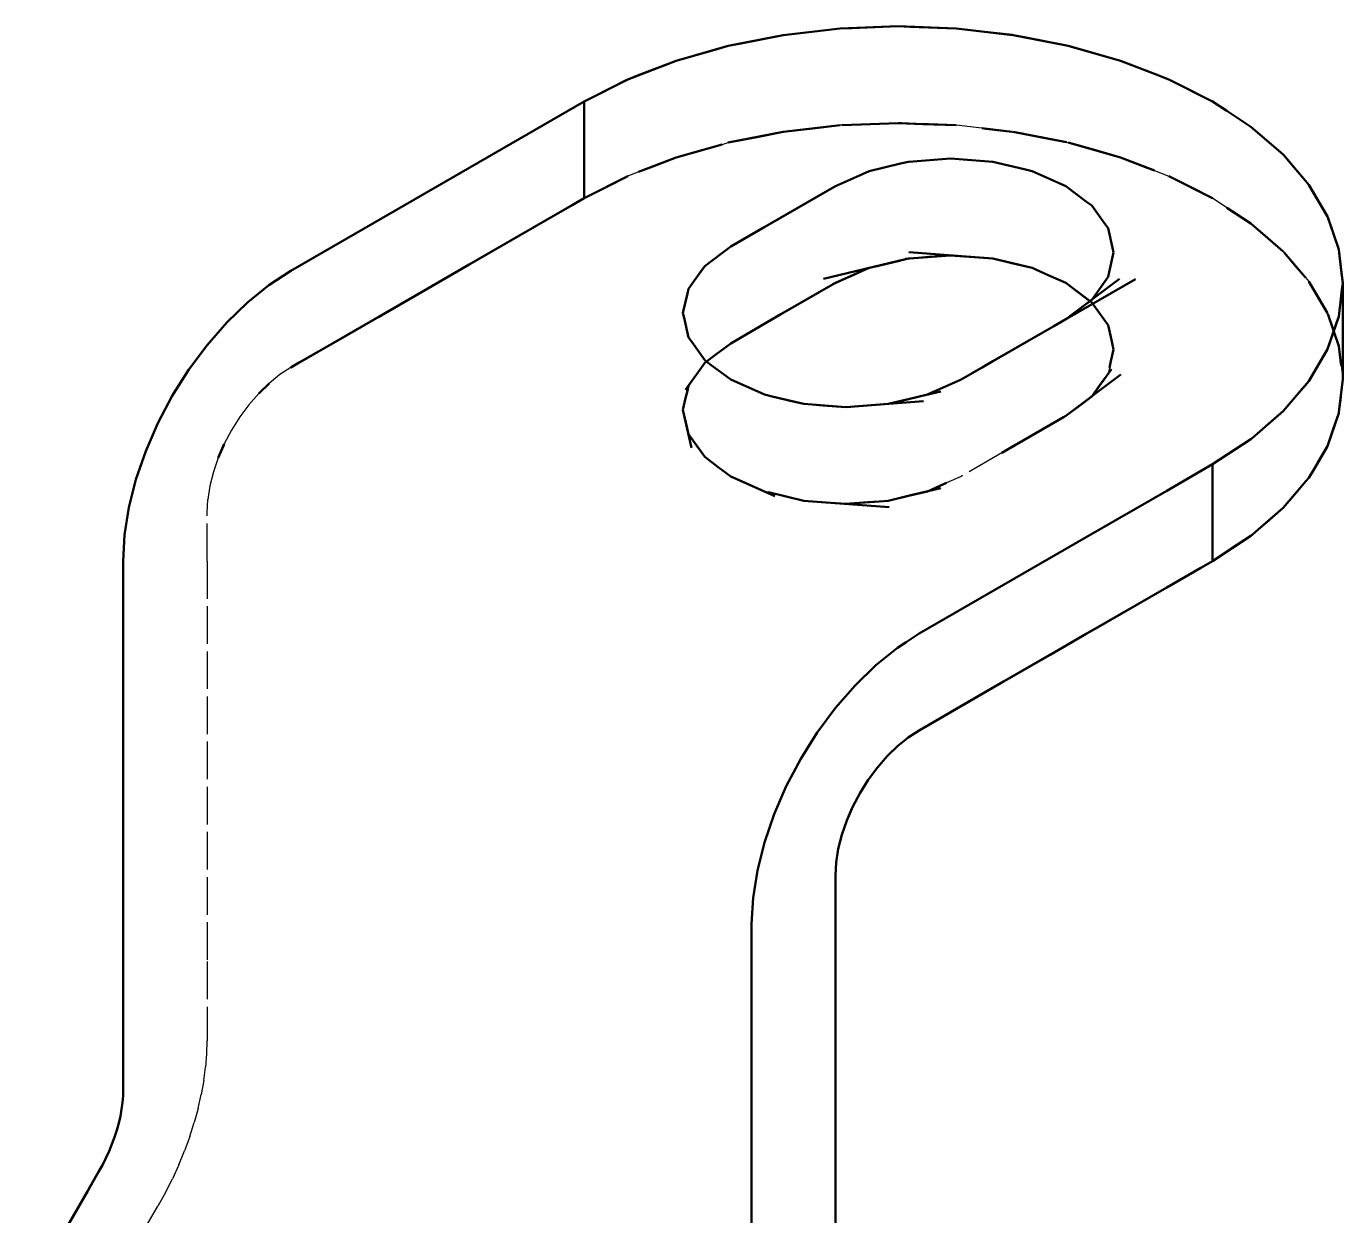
# Model space of a CAD drawing. Header units: millimetres. Extents: x 0 to 420, y 0 to 297.
# Drawn here: x 323.51 to 367.94, y 201.85 to 242 of the extents above; entities that cross this region are included whole.
import ezdxf

# ---------------------------------------------------------------- set-up
doc = ezdxf.new("R2010")
doc.units = ezdxf.units.MM
doc.linetypes.add('DASHED', pattern=[1.524, 1.27, -0.254])
doc.layers.add('OCULTA', color=8, linetype='DASHED', lineweight=25)
doc.layers.add('VISIBLE', color=7, linetype='CONTINUOUS', lineweight=50)

msp = doc.modelspace()

# ---------------------------------------------------------------- linework, layer by layer
at = {"layer": 'OCULTA'}
for p, q in [((351.045, 238.661), (350.983, 238.659)), ((355.756, 238.561), (354.899, 238.659)), ((356.786, 238.442), (356.823, 238.438)), ((346.996, 238.016), (347.201, 238.074)), ((358.614, 238.087), (358.681, 238.074)), ((344.174, 237.085), (343.81, 236.944)), ((361.586, 237.132), (362.073, 236.944)), ((364.036, 235.876), (363.548, 236.197)), ((365.953, 234.379), (365.931, 234.403)), ((366.687, 233.519), (366.799, 233.387)), ((367.437, 232.293), (367.43, 232.314)), ((332.066, 230.241), (331.703, 229.948)), ((332.435, 230.481), (332.066, 230.241)), ((360.066, 230.47), (360.021, 230.272)), ((367.887, 230.554), (367.942, 230.073)), ((331.352, 229.608), (331.021, 229.227)), ((331.021, 229.227), (330.713, 228.812)), ((330.713, 228.812), (330.435, 228.37)), ((330.435, 228.37), (330.191, 227.908)), ((356.432, 227.598), (355.062, 226.807)), ((329.986, 227.434), (329.822, 226.957)), ((329.822, 226.957), (329.703, 226.483)), ((355.062, 226.807), (354.569, 226.588)), ((329.703, 226.483), (329.631, 226.023)), ((348.564, 226.269), (348.423, 226.302)), ((329.607, 225.582), (329.631, 226.023)), ((329.607, 223.949), (329.607, 225.582)), ((329.607, 223.949), (329.607, 210.429)), ((329.607, 210.429), (329.607, 207.748)), ((329.595, 207.314), (329.607, 207.748)), ((329.594, 207.31), (329.559, 206.868)), ((329.594, 207.31), (329.595, 207.314)), ((329.498, 206.41), (329.559, 206.868)), ((329.498, 206.41), (329.414, 205.945)), ((329.306, 205.474), (329.414, 205.945)), ((329.306, 205.474), (329.176, 204.999)), ((329.023, 204.522), (329.176, 204.999)), ((329.023, 204.522), (328.849, 204.044)), ((328.653, 203.568), (328.849, 204.044)), ((328.653, 203.568), (328.438, 203.097)), ((328.203, 202.63), (328.438, 203.097)), ((328.203, 202.63), (327.95, 202.172)), ((327.579, 201.53), (327.95, 202.172))]:
    msp.add_line(p, q, dxfattribs=at)
at = {"layer": 'VISIBLE'}
for p, q in [((350.983, 241.925), (349.059, 241.704)), ((349.059, 241.704), (350.983, 241.925)), ((349.059, 241.704), (349.444, 241.748)), ((350.596, 241.881), (349.444, 241.748)), ((350.983, 241.925), (350.596, 241.881)), ((352.941, 242), (350.983, 241.925)), ((350.983, 241.925), (351.375, 241.94)), ((350.983, 241.925), (351.375, 241.94)), ((350.983, 241.925), (350.983, 241.925)), ((352.941, 242), (351.375, 241.94)), ((351.375, 241.94), (352.941, 242)), ((354.899, 241.925), (352.941, 242)), ((352.941, 242), (353.333, 241.985)), ((352.941, 242), (352.941, 242)), ((352.941, 242), (353.333, 241.985)), ((354.899, 241.925), (353.333, 241.985)), ((353.333, 241.985), (354.899, 241.925)), ((355.756, 241.827), (354.899, 241.925)), ((354.899, 241.925), (355.284, 241.881)), ((354.899, 241.925), (354.899, 241.925)), ((354.899, 241.925), (355.756, 241.827)), ((355.756, 241.827), (355.284, 241.881)), ((356.786, 241.708), (355.756, 241.827)), ((355.756, 241.827), (356.711, 241.717)), ((355.756, 241.827), (356.711, 241.717)), ((347.201, 241.34), (345.441, 240.839)), ((347.201, 241.34), (346.745, 241.21)), ((346.745, 241.21), (347.201, 241.34)), ((349.059, 241.704), (347.201, 241.34)), ((347.201, 241.34), (347.572, 241.413)), ((347.201, 241.34), (347.572, 241.413)), ((347.201, 241.34), (347.201, 241.34)), ((349.059, 241.704), (347.572, 241.413)), ((347.572, 241.413), (349.059, 241.704)), ((349.059, 241.704), (349.059, 241.704)), ((356.786, 241.708), (356.711, 241.717)), ((356.711, 241.717), (356.786, 241.708)), ((356.786, 241.708), (356.823, 241.704)), ((356.786, 241.708), (356.823, 241.704)), ((358.614, 241.353), (356.823, 241.704)), ((356.823, 241.704), (357.195, 241.631)), ((356.823, 241.704), (356.823, 241.704)), ((356.823, 241.704), (358.614, 241.353)), ((358.614, 241.353), (357.195, 241.631)), ((358.681, 241.34), (358.614, 241.353)), ((358.614, 241.353), (358.681, 241.34)), ((360.441, 240.839), (358.681, 241.34)), ((358.681, 241.34), (359.033, 241.24)), ((358.681, 241.34), (358.681, 241.34)), ((358.681, 241.34), (360.441, 240.839)), ((345.441, 240.839), (343.81, 240.21)), ((343.81, 240.21), (345.441, 240.839)), ((345.441, 240.839), (344.136, 240.336)), ((345.441, 240.839), (345.793, 240.939)), ((345.441, 240.839), (345.793, 240.939)), ((345.441, 240.839), (345.441, 240.839)), ((346.745, 241.21), (345.793, 240.939)), ((345.793, 240.939), (346.745, 241.21)), ((360.441, 240.839), (359.033, 241.24)), ((361.586, 240.398), (360.441, 240.839)), ((360.441, 240.839), (360.768, 240.713)), ((360.441, 240.839), (360.441, 240.839)), ((360.441, 240.839), (361.586, 240.398)), ((361.586, 240.398), (360.768, 240.713)), ((362.073, 240.21), (361.586, 240.398)), ((361.586, 240.398), (362.073, 240.21)), ((342.335, 239.463), (343.81, 240.21)), ((343.78, 240.195), (342.63, 239.612)), ((342.63, 239.612), (343.78, 240.195)), ((343.81, 240.21), (343.78, 240.195)), ((343.78, 240.195), (343.81, 240.21)), ((343.81, 240.21), (344.136, 240.336)), ((343.81, 240.21), (343.81, 240.21)), ((363.548, 239.463), (362.073, 240.21)), ((362.073, 240.21), (362.368, 240.061)), ((362.073, 240.21), (362.073, 240.21)), ((362.073, 240.21), (362.368, 240.061)), ((363.548, 239.463), (362.368, 240.061)), ((362.368, 240.061), (363.548, 239.463)), ((342.335, 239.463), (342.63, 239.612)), ((342.335, 239.463), (342.63, 239.612)), ((332.435, 233.747), (342.335, 239.463)), ((332.435, 233.747), (342.335, 239.463)), ((342.335, 239.435), (342.335, 239.463)), ((342.335, 239.463), (342.335, 236.938)), ((342.335, 239.463), (342.335, 239.463)), ((342.335, 239.435), (342.335, 239.23)), ((342.335, 237.789), (342.335, 239.23)), ((364.036, 239.142), (363.548, 239.463)), ((363.548, 239.463), (363.807, 239.293)), ((363.548, 239.463), (363.548, 239.463)), ((363.548, 239.463), (364.036, 239.142)), ((364.036, 239.142), (363.807, 239.293)), ((364.842, 238.611), (364.036, 239.142)), ((364.036, 239.142), (364.842, 238.611)), ((349.059, 238.438), (350.983, 238.659)), ((350.983, 238.659), (350.06, 238.553)), ((351.045, 238.661), (352.941, 238.734)), ((351.045, 238.661), (352.001, 238.698)), ((352.941, 238.734), (352.001, 238.698)), ((353.774, 238.702), (352.941, 238.734)), ((352.941, 238.734), (353.047, 238.73)), ((353.774, 238.702), (353.047, 238.73)), ((354.899, 238.659), (353.774, 238.702)), ((353.774, 238.702), (353.959, 238.695)), ((354.899, 238.659), (353.959, 238.695)), ((347.201, 238.074), (349.059, 238.438)), ((347.201, 238.074), (348.167, 238.263)), ((349.059, 238.438), (348.167, 238.263)), ((349.059, 238.438), (350.06, 238.553)), ((355.756, 238.561), (356.786, 238.442)), ((355.756, 238.561), (355.9, 238.544)), ((356.786, 238.442), (355.9, 238.544)), ((358.614, 238.087), (356.823, 238.438)), ((356.823, 238.438), (357.789, 238.249)), ((358.614, 238.087), (357.789, 238.249)), ((365.931, 237.669), (364.842, 238.611)), ((364.842, 238.611), (365.06, 238.423)), ((364.842, 238.611), (364.842, 238.611)), ((364.842, 238.611), (365.06, 238.423)), ((365.931, 237.669), (365.06, 238.423)), ((365.06, 238.423), (365.931, 237.669)), ((342.335, 237.774), (342.335, 237.789)), ((342.335, 237.774), (342.335, 236.197)), ((346.996, 238.016), (345.441, 237.573)), ((345.441, 237.573), (346.356, 237.834)), ((346.996, 238.016), (346.356, 237.834)), ((358.681, 238.074), (360.441, 237.573)), ((358.681, 238.074), (359.597, 237.814)), ((360.441, 237.573), (359.597, 237.814)), ((344.174, 237.085), (345.441, 237.573)), ((345.441, 237.573), (344.658, 237.271)), ((351.959, 237.11), (353.02, 237.364)), ((353.285, 237.427), (353.02, 237.364)), ((353.285, 237.427), (353.296, 237.428)), ((354.424, 237.514), (353.296, 237.428)), ((354.709, 237.535), (354.424, 237.514)), ((354.709, 237.535), (355.848, 237.449)), ((356.132, 237.427), (355.848, 237.449)), ((356.132, 237.427), (357.194, 237.174)), ((361.586, 237.132), (360.441, 237.573)), ((360.441, 237.573), (361.29, 237.246)), ((365.953, 237.645), (365.931, 237.669)), ((365.931, 237.669), (365.931, 237.669)), ((365.931, 237.669), (365.931, 237.669)), ((365.931, 237.669), (365.953, 237.645)), ((366.687, 236.785), (365.953, 237.645)), ((365.953, 237.645), (366.105, 237.466)), ((365.953, 237.645), (366.105, 237.466)), ((366.687, 236.785), (366.105, 237.466)), ((366.105, 237.466), (366.687, 236.785)), ((342.335, 236.197), (343.81, 236.944)), ((342.335, 236.197), (342.335, 236.938)), ((343.81, 236.944), (343.102, 236.585)), ((344.174, 237.085), (344.658, 237.271)), ((350.82, 236.605), (351.731, 237.009)), ((351.959, 237.11), (351.731, 237.009)), ((357.459, 237.11), (357.194, 237.174)), ((357.459, 237.11), (358.37, 236.706)), ((361.586, 237.132), (361.29, 237.246)), ((362.073, 236.944), (363.548, 236.197)), ((362.073, 236.944), (362.84, 236.556)), ((342.335, 236.197), (343.102, 236.585)), ((350.82, 236.605), (347.284, 234.564)), ((350.82, 236.605), (350.408, 236.368)), ((358.598, 236.605), (358.37, 236.706)), ((358.598, 236.605), (359.298, 236.079)), ((363.548, 236.197), (362.84, 236.556)), ((366.799, 236.653), (366.687, 236.785)), ((366.687, 236.785), (366.799, 236.653)), ((367.43, 235.58), (366.799, 236.653)), ((366.799, 236.653), (366.925, 236.439)), ((366.799, 236.653), (366.799, 236.653)), ((366.799, 236.653), (366.799, 236.653)), ((366.799, 236.653), (366.925, 236.439)), ((367.43, 235.58), (366.925, 236.439)), ((366.925, 236.439), (367.43, 235.58)), ((342.335, 236.197), (332.435, 230.481)), ((341.937, 235.967), (340.131, 234.924)), ((342.335, 236.197), (341.937, 235.967)), ((350.113, 236.197), (348.36, 235.185)), ((350.408, 236.368), (350.113, 236.197)), ((359.473, 235.947), (359.298, 236.079)), ((359.473, 235.947), (359.912, 235.335)), ((364.036, 235.876), (364.842, 235.345)), ((364.036, 235.876), (364.221, 235.754)), ((364.842, 235.345), (364.221, 235.754)), ((367.437, 235.559), (367.43, 235.58)), ((367.43, 235.58), (367.43, 235.58)), ((367.43, 235.58), (367.43, 235.58)), ((367.43, 235.58), (367.437, 235.559)), ((367.812, 234.47), (367.437, 235.559)), ((367.437, 235.559), (367.452, 235.516)), ((367.437, 235.559), (367.452, 235.516)), ((367.452, 235.516), (367.506, 235.358)), ((367.452, 235.516), (367.506, 235.358)), ((347.284, 234.564), (348.36, 235.185)), ((360.021, 235.182), (359.912, 235.335)), ((360.021, 235.182), (360.171, 234.524)), ((364.842, 235.345), (365.931, 234.403)), ((364.842, 235.345), (365.408, 234.856)), ((367.812, 234.47), (367.506, 235.358)), ((367.506, 235.358), (367.812, 234.47)), ((340.131, 234.924), (338.451, 233.955)), ((365.931, 234.403), (365.408, 234.856)), ((347.109, 234.432), (346.561, 234.02)), ((347.284, 234.564), (347.109, 234.432)), ((353.628, 234.187), (353.181, 234.153)), ((353.628, 234.187), (353.285, 234.161)), ((353.628, 234.187), (353.285, 234.161)), ((356.132, 234.161), (353.3, 234.376)), ((354.709, 234.269), (353.628, 234.187)), ((353.628, 234.187), (353.969, 234.213)), ((353.969, 234.213), (353.628, 234.187)), ((354.709, 234.269), (353.969, 234.213)), ((354.709, 234.269), (353.969, 234.213)), ((354.709, 234.269), (355.392, 234.217)), ((356.132, 234.161), (354.709, 234.269)), ((354.709, 234.269), (354.709, 234.269)), ((354.709, 234.269), (354.709, 234.269)), ((356.132, 234.161), (355.392, 234.217)), ((360.209, 234.36), (360.059, 233.702)), ((360.209, 234.36), (360.171, 234.524)), ((366.687, 233.519), (365.953, 234.379)), ((365.953, 234.379), (366.383, 233.875)), ((367.812, 234.47), (367.935, 233.4)), ((367.812, 234.47), (367.838, 234.244)), ((367.812, 234.47), (367.812, 234.47)), ((367.812, 234.47), (367.812, 234.47)), ((367.812, 234.47), (367.894, 233.757)), ((367.942, 233.339), (367.838, 234.244)), ((331.697, 233.266), (332.435, 233.747)), ((331.697, 233.266), (332.435, 233.747)), ((332.435, 233.747), (332.435, 233.747)), ((338.451, 233.955), (336.851, 233.031)), ((345.861, 233.14), (346.3, 233.753)), ((346.41, 233.906), (346.199, 233.613)), ((346.41, 233.906), (346.3, 233.753)), ((346.41, 233.906), (346.561, 234.02)), ((350.422, 233.477), (353.181, 234.136)), ((350.73, 233.299), (351.959, 233.844)), ((351.959, 233.844), (350.82, 233.339)), ((351.959, 233.844), (351.367, 233.582)), ((351.959, 233.844), (352.596, 233.996)), ((352.225, 233.908), (351.959, 233.844)), ((351.959, 233.844), (351.959, 233.844)), ((351.959, 233.844), (351.959, 233.844)), ((352.596, 233.996), (352.225, 233.908)), ((353.285, 234.161), (352.596, 233.996)), ((352.935, 234.077), (352.596, 233.996)), ((353.181, 234.136), (352.935, 234.077)), ((353.181, 234.136), (353.285, 234.161)), ((353.285, 234.161), (353.181, 234.136)), ((353.285, 234.161), (353.285, 234.161)), ((353.285, 234.161), (353.285, 234.161)), ((356.132, 234.161), (356.769, 234.009)), ((356.133, 234.161), (356.132, 234.161)), ((356.132, 234.161), (356.132, 234.161)), ((356.132, 234.161), (356.132, 234.161)), ((357.459, 233.844), (356.133, 234.161)), ((357.459, 233.844), (356.769, 234.009)), ((357.459, 233.844), (358.006, 233.602)), ((357.852, 233.67), (357.459, 233.844)), ((357.459, 233.844), (357.459, 233.844)), ((357.459, 233.844), (357.459, 233.844)), ((366.687, 233.519), (366.383, 233.875)), ((367.894, 233.757), (367.942, 233.339)), ((350.741, 233.293), (348.654, 232.089)), ((350.741, 233.293), (348.654, 232.089)), ((350.741, 233.293), (348.981, 232.278)), ((350.741, 233.293), (350.82, 233.339)), ((350.82, 233.339), (350.741, 233.293)), ((350.82, 233.339), (351.367, 233.582)), ((350.82, 233.339), (350.82, 233.339)), ((355.062, 230.073), (360.943, 233.468)), ((358.006, 233.602), (357.852, 233.67)), ((358.598, 233.339), (358.006, 233.602)), ((358.598, 233.339), (358.006, 233.602)), ((360.406, 233.474), (358.598, 232.114)), ((358.598, 233.339), (359.018, 233.023)), ((359.412, 232.727), (358.598, 233.339)), ((358.598, 233.339), (358.598, 233.339)), ((358.598, 233.339), (358.598, 233.339)), ((359.978, 233.478), (359.473, 232.772)), ((360.021, 233.538), (359.582, 232.925)), ((360.021, 233.538), (360.023, 233.544)), ((360.023, 233.544), (360.059, 233.702)), ((366.799, 233.387), (367.43, 232.314)), ((366.799, 233.387), (367.127, 232.829)), ((367.892, 232.904), (367.942, 233.339)), ((367.942, 233.339), (367.916, 233.113)), ((367.935, 233.4), (367.942, 233.339)), ((367.942, 233.339), (367.942, 233.339)), ((367.942, 233.339), (367.942, 230.073)), ((331.697, 233.266), (330.971, 232.679)), ((330.971, 232.679), (331.697, 233.266)), ((331.697, 233.266), (331.697, 233.266)), ((336.851, 233.031), (335.402, 232.194)), ((345.823, 232.976), (345.696, 232.417)), ((345.861, 233.14), (345.823, 232.976)), ((359.473, 232.682), (359.018, 233.023)), ((359.473, 232.772), (359.582, 232.925)), ((367.812, 232.209), (367.892, 232.904)), ((367.892, 232.904), (367.916, 233.113)), ((330.271, 232.001), (330.971, 232.679)), ((330.271, 232.001), (330.971, 232.679)), ((330.971, 232.679), (330.971, 232.679)), ((345.673, 232.319), (345.696, 232.417)), ((358.598, 232.114), (359.321, 232.658)), ((359.473, 232.772), (358.773, 232.246)), ((359.321, 232.658), (359.412, 232.727)), ((359.412, 232.727), (359.412, 232.727)), ((359.412, 232.727), (359.412, 232.727)), ((359.412, 232.727), (359.412, 232.727)), ((359.412, 232.727), (359.412, 232.727)), ((359.412, 232.727), (359.412, 232.727)), ((359.412, 232.727), (359.412, 232.727)), ((359.412, 232.727), (359.412, 232.727)), ((359.412, 232.727), (359.412, 232.727)), ((359.412, 232.727), (359.412, 232.727)), ((359.412, 232.727), (359.412, 232.727)), ((359.412, 232.727), (359.412, 232.727)), ((359.412, 232.727), (359.412, 232.727)), ((359.412, 232.727), (359.412, 232.727)), ((359.412, 232.727), (359.412, 232.727)), ((359.412, 232.727), (359.412, 232.727)), ((359.412, 232.727), (359.412, 232.727)), ((359.412, 232.727), (359.412, 232.727)), ((359.412, 232.727), (359.412, 232.727)), ((359.412, 232.727), (359.412, 232.727)), ((359.473, 232.682), (359.736, 232.314)), ((367.43, 232.314), (367.127, 232.829)), ((330.271, 232.001), (329.607, 231.239)), ((329.607, 231.239), (330.271, 232.001)), ((330.271, 232.001), (330.271, 232.001)), ((335.402, 232.194), (334.019, 231.396)), ((345.673, 232.319), (345.711, 232.154)), ((345.861, 231.497), (345.711, 232.154)), ((348.654, 232.089), (347.284, 231.298)), ((348.654, 232.089), (347.284, 231.298)), ((348.654, 232.089), (348.981, 232.278)), ((358.598, 232.114), (358.187, 231.877)), ((358.187, 231.877), (358.598, 232.114)), ((358.598, 232.114), (358.773, 232.246)), ((358.598, 232.114), (358.598, 232.114)), ((360.021, 231.916), (359.736, 232.314)), ((367.43, 231.098), (367.812, 232.209)), ((367.43, 231.098), (367.735, 231.986)), ((367.437, 232.293), (367.812, 231.204)), ((367.437, 232.293), (367.629, 231.737)), ((367.736, 231.987), (367.735, 231.986)), ((367.812, 232.209), (367.736, 231.987)), ((358.187, 231.877), (356.138, 230.694)), ((356.138, 230.694), (358.187, 231.877)), ((360.021, 231.916), (360.111, 231.521)), ((360.209, 231.094), (360.111, 231.521)), ((367.812, 231.204), (367.629, 231.737)), ((328.991, 230.41), (329.607, 231.239)), ((328.991, 230.41), (329.607, 231.239)), ((329.607, 231.239), (329.607, 231.239)), ((334.019, 231.396), (332.721, 230.647)), ((345.861, 231.497), (345.971, 231.344)), ((346.41, 230.731), (345.971, 231.344)), ((346.905, 231.013), (347.284, 231.298)), ((347.284, 231.298), (346.905, 231.013)), ((347.284, 231.298), (347.284, 231.298)), ((360.209, 231.094), (360.119, 230.699)), ((366.987, 230.345), (367.43, 231.098)), ((367.43, 231.098), (367.304, 230.883)), ((367.812, 231.204), (367.887, 230.554)), ((367.812, 231.204), (367.88, 230.616)), ((332.435, 230.481), (332.721, 230.647)), ((345.761, 229.734), (346.41, 230.64)), ((346.41, 230.64), (346.124, 230.242)), ((346.41, 230.64), (346.829, 230.956)), ((346.41, 230.731), (346.585, 230.599)), ((346.829, 230.956), (346.47, 230.686)), ((346.47, 230.686), (346.47, 230.686)), ((346.47, 230.686), (346.47, 230.686)), ((346.47, 230.686), (346.47, 230.686)), ((346.47, 230.686), (346.47, 230.686)), ((346.47, 230.686), (346.47, 230.686)), ((346.47, 230.686), (346.47, 230.686)), ((346.47, 230.686), (346.47, 230.686)), ((346.47, 230.686), (346.47, 230.686)), ((346.47, 230.686), (346.47, 230.686)), ((346.47, 230.686), (346.47, 230.686)), ((346.47, 230.686), (346.47, 230.686)), ((346.47, 230.686), (346.47, 230.686)), ((346.47, 230.686), (346.47, 230.686)), ((346.47, 230.686), (346.47, 230.686)), ((346.47, 230.686), (346.47, 230.685)), ((346.47, 230.685), (346.47, 230.685)), ((346.47, 230.685), (346.47, 230.685)), ((346.47, 230.685), (346.47, 230.685)), ((346.47, 230.685), (346.47, 230.685)), ((346.47, 230.685), (346.585, 230.599)), ((346.905, 231.013), (346.829, 230.956)), ((346.905, 231.013), (346.829, 230.956)), ((356.138, 230.694), (355.77, 230.481)), ((355.77, 230.481), (356.138, 230.694)), ((360.066, 230.47), (360.119, 230.699)), ((366.987, 230.345), (367.304, 230.883)), ((367.887, 230.554), (367.88, 230.616)), ((328.991, 230.41), (328.435, 229.525)), ((328.435, 229.525), (328.991, 230.41)), ((328.991, 230.41), (328.991, 230.41)), ((345.861, 229.874), (346.124, 230.242)), ((347.284, 230.073), (346.585, 230.599)), ((346.585, 230.599), (347.284, 230.073)), ((355.062, 230.073), (355.77, 230.481)), ((355.062, 230.073), (355.77, 230.481)), ((360.456, 230.245), (358.598, 228.848)), ((360.135, 230.43), (359.473, 229.506)), ((360.021, 230.272), (359.758, 229.904)), ((366.799, 230.025), (366.987, 230.345)), ((331.703, 229.948), (331.352, 229.608)), ((331.703, 229.948), (331.4, 229.654)), ((345.821, 229.699), (345.861, 229.874)), ((347.284, 230.073), (347.512, 229.972)), ((347.284, 230.073), (347.284, 230.073)), ((347.284, 230.073), (347.284, 230.073)), ((347.284, 230.073), (348.423, 229.568)), ((348.423, 229.568), (347.512, 229.972)), ((355.062, 230.073), (353.923, 229.568)), ((355.062, 230.073), (354.151, 229.669)), ((354.151, 229.669), (355.062, 230.073)), ((355.062, 230.073), (355.062, 230.073)), ((359.473, 229.506), (359.758, 229.904)), ((365.931, 229.009), (366.799, 230.025)), ((365.931, 229.009), (366.574, 229.762)), ((366.625, 229.822), (366.574, 229.762)), ((366.799, 230.025), (366.625, 229.822)), ((367.892, 229.638), (367.942, 230.073)), ((367.942, 230.073), (367.892, 229.638)), ((367.942, 230.073), (367.942, 230.073)), ((327.947, 228.601), (328.435, 229.525)), ((327.947, 228.601), (328.435, 229.525)), ((328.435, 229.525), (328.435, 229.525)), ((331.352, 229.608), (331.4, 229.654)), ((345.673, 229.053), (345.763, 229.447)), ((345.821, 229.699), (345.763, 229.447)), ((348.423, 229.568), (348.689, 229.505)), ((348.423, 229.568), (348.423, 229.568)), ((348.423, 229.568), (348.423, 229.568)), ((348.423, 229.568), (348.689, 229.505)), ((349.75, 229.251), (348.689, 229.505)), ((348.689, 229.505), (349.438, 229.326)), ((349.438, 229.326), (349.75, 229.251)), ((353.797, 229.343), (351.173, 229.143)), ((354.374, 229.676), (352.597, 229.251)), ((352.597, 229.251), (352.966, 229.339)), ((352.597, 229.251), (352.862, 229.315)), ((353.923, 229.568), (352.862, 229.315)), ((352.966, 229.339), (353.923, 229.568)), ((353.923, 229.568), (354.121, 229.656)), ((353.923, 229.568), (354.121, 229.656)), ((353.923, 229.568), (353.923, 229.568)), ((353.923, 229.568), (353.923, 229.568)), ((354.121, 229.656), (354.151, 229.669)), ((354.121, 229.656), (354.151, 229.669)), ((359.473, 229.506), (359.053, 229.19)), ((367.892, 229.638), (367.816, 228.979)), ((367.816, 228.979), (367.874, 229.485)), ((367.874, 229.485), (367.816, 228.979)), ((367.892, 229.638), (367.874, 229.485)), ((367.892, 229.638), (367.874, 229.485)), ((345.966, 227.768), (345.673, 229.053)), ((345.673, 229.053), (345.771, 228.625)), ((349.75, 229.251), (350.035, 229.23)), ((349.75, 229.251), (349.75, 229.251)), ((349.75, 229.251), (349.75, 229.251)), ((349.75, 229.251), (350.035, 229.23)), ((351.173, 229.143), (350.035, 229.23)), ((350.035, 229.23), (350.394, 229.202)), ((350.394, 229.202), (351.173, 229.143)), ((351.173, 229.143), (352.597, 229.251)), ((351.173, 229.143), (351.344, 229.156)), ((351.173, 229.143), (351.173, 229.143)), ((351.173, 229.143), (351.173, 229.143)), ((351.344, 229.156), (351.458, 229.165)), ((352.597, 229.251), (351.458, 229.165)), ((352.597, 229.251), (352.597, 229.251)), ((352.597, 229.251), (352.597, 229.251)), ((358.519, 228.803), (358.598, 228.848)), ((358.598, 228.848), (359.053, 229.19)), ((364.881, 228.101), (365.931, 229.009)), ((365.931, 229.009), (365.713, 228.821)), ((367.812, 228.943), (367.43, 227.832)), ((367.812, 228.943), (367.43, 227.832)), ((367.812, 228.943), (367.613, 228.365)), ((367.816, 228.979), (367.812, 228.943)), ((367.816, 228.979), (367.812, 228.943)), ((367.812, 228.943), (367.812, 228.943)), ((367.812, 228.943), (367.812, 228.943)), ((327.947, 228.601), (327.536, 227.653)), ((327.536, 227.653), (327.947, 228.601)), ((327.947, 228.601), (327.947, 228.601)), ((345.861, 228.231), (345.771, 228.625)), ((358.519, 228.803), (356.432, 227.598)), ((358.519, 228.803), (356.901, 227.869)), ((364.881, 228.101), (365.713, 228.821)), ((346.352, 227.546), (345.861, 228.231)), ((345.861, 228.231), (346.146, 227.833)), ((363.548, 227.215), (364.842, 228.067)), ((364.815, 228.05), (364.583, 227.897)), ((364.842, 228.067), (364.815, 228.05)), ((364.842, 228.067), (364.881, 228.101)), ((367.43, 227.832), (367.613, 228.365)), ((327.209, 226.697), (327.536, 227.653)), ((327.209, 226.697), (327.536, 227.653)), ((327.536, 227.653), (327.536, 227.653)), ((330.191, 227.908), (329.986, 227.434)), ((329.986, 227.434), (330.163, 227.843)), ((330.191, 227.908), (330.163, 227.843)), ((346.352, 227.546), (346.146, 227.833)), ((346.352, 227.546), (346.41, 227.465)), ((356.432, 227.598), (356.901, 227.869)), ((363.548, 227.215), (364.583, 227.897)), ((366.987, 227.079), (367.43, 227.832)), ((367.43, 227.832), (367.102, 227.274)), ((367.43, 227.832), (367.102, 227.274)), ((367.43, 227.832), (367.43, 227.832)), ((367.43, 227.832), (367.43, 227.832)), ((346.41, 227.465), (346.864, 227.123)), ((347.284, 226.807), (346.864, 227.123)), ((362.005, 226.325), (363.548, 227.215)), ((363.548, 227.188), (363.548, 227.215)), ((363.548, 227.215), (363.548, 224.69)), ((363.548, 227.188), (363.548, 226.983)), ((366.987, 227.079), (366.799, 226.759)), ((366.987, 227.079), (366.799, 226.759)), ((366.987, 227.079), (367.102, 227.274)), ((367.102, 227.274), (366.987, 227.079)), ((327.209, 226.697), (326.971, 225.752)), ((326.971, 225.752), (327.209, 226.697)), ((327.209, 226.697), (327.209, 226.697)), ((348.778, 226.145), (347.284, 226.807)), ((347.284, 226.807), (347.877, 226.545)), ((363.548, 225.542), (363.548, 226.983)), ((366.698, 226.641), (365.931, 225.743)), ((366.698, 226.641), (366.348, 226.231)), ((366.698, 226.641), (366.348, 226.231)), ((366.799, 226.759), (366.698, 226.641)), ((366.799, 226.759), (366.698, 226.641)), ((366.799, 226.759), (366.799, 226.759)), ((366.799, 226.759), (366.799, 226.759)), ((348.423, 226.302), (347.877, 226.545)), ((348.564, 226.269), (349.113, 226.137)), ((352.597, 225.985), (353.415, 226.181)), ((353.923, 226.302), (353.287, 226.15)), ((354.374, 226.41), (353.415, 226.181)), ((354.569, 226.588), (353.923, 226.302)), ((353.923, 226.302), (354.516, 226.565)), ((354.569, 226.588), (354.516, 226.565)), ((359.284, 224.754), (362.005, 226.325)), ((365.931, 225.743), (366.348, 226.231)), ((366.348, 226.231), (365.931, 225.743)), ((326.826, 224.83), (326.971, 225.752)), ((326.826, 224.83), (326.971, 225.752)), ((326.971, 225.752), (326.971, 225.752)), ((349.75, 225.985), (349.113, 226.137)), ((352.634, 225.766), (349.75, 225.985)), ((349.75, 225.985), (350.49, 225.929)), ((351.173, 225.877), (350.49, 225.929)), ((352.294, 225.962), (351.173, 225.877)), ((351.173, 225.877), (351.914, 225.933)), ((352.294, 225.962), (351.914, 225.933)), ((352.294, 225.962), (352.597, 225.985)), ((352.597, 225.985), (353.287, 226.15)), ((365.931, 225.743), (365.085, 225.012)), ((365.931, 225.743), (365.085, 225.012)), ((365.931, 225.743), (365.365, 225.253)), ((365.931, 225.743), (365.931, 225.743)), ((365.931, 225.743), (365.931, 225.743)), ((363.548, 225.526), (363.548, 225.542)), ((363.548, 225.526), (363.548, 223.949)), ((365.085, 225.012), (364.881, 224.835)), ((365.085, 225.012), (364.881, 224.835)), ((365.085, 225.012), (365.365, 225.253)), ((326.826, 224.83), (326.778, 223.949)), ((326.778, 223.949), (326.826, 224.83)), ((326.826, 224.83), (326.826, 224.83)), ((356.498, 223.145), (359.284, 224.754)), ((363.548, 223.949), (364.842, 224.801)), ((363.548, 223.949), (363.548, 224.69)), ((364.842, 224.801), (364.169, 224.358)), ((364.842, 224.801), (364.169, 224.358)), ((364.881, 224.835), (364.842, 224.801)), ((364.881, 224.835), (364.842, 224.801)), ((364.842, 224.801), (364.842, 224.801)), ((326.778, 222.316), (326.778, 223.949)), ((326.778, 206.115), (326.778, 223.949)), ((326.778, 223.949), (326.778, 223.949)), ((362.005, 223.059), (363.548, 223.949)), ((363.548, 223.949), (362.005, 223.059)), ((363.548, 223.949), (363.15, 223.72)), ((363.548, 223.949), (364.169, 224.358)), ((364.169, 224.358), (363.548, 223.949)), ((363.548, 223.949), (363.548, 223.949)), ((362.005, 223.059), (363.15, 223.72)), ((356.498, 223.145), (353.648, 221.5)), ((359.284, 221.488), (362.005, 223.059)), ((361.344, 222.677), (359.284, 221.488)), ((361.344, 222.677), (359.664, 221.707)), ((362.005, 223.059), (361.344, 222.677)), ((362.005, 223.059), (361.344, 222.677)), ((326.778, 212.062), (326.778, 222.316)), ((353.206, 221.211), (353.648, 221.5)), ((356.498, 219.879), (359.284, 221.488)), ((359.284, 221.488), (358.064, 220.784)), ((359.284, 221.488), (358.064, 220.784)), ((359.284, 221.488), (359.664, 221.707)), ((352.91, 221.018), (352.184, 220.432)), ((353.206, 221.211), (352.91, 221.018)), ((352.184, 220.432), (351.484, 219.753)), ((358.064, 220.784), (356.615, 219.947)), ((358.064, 220.784), (356.615, 219.947)), ((351.484, 219.753), (350.82, 218.992)), ((353.648, 218.234), (356.498, 219.879)), ((356.498, 219.879), (354.864, 218.936)), ((356.498, 219.879), (355.232, 219.149)), ((356.498, 219.879), (356.615, 219.947)), ((356.615, 219.947), (356.498, 219.879)), ((355.232, 219.149), (353.934, 218.399)), ((350.82, 218.992), (350.205, 218.162)), ((354.864, 218.936), (353.934, 218.399)), ((353.648, 218.234), (353.279, 217.993)), ((353.648, 218.234), (353.279, 217.993)), ((353.648, 218.234), (353.934, 218.399)), ((353.934, 218.399), (353.648, 218.234)), ((353.648, 218.234), (353.648, 218.234)), ((350.205, 218.162), (349.648, 217.277)), ((352.916, 217.7), (353.206, 217.934)), ((353.206, 217.934), (352.916, 217.7)), ((353.206, 217.934), (353.279, 217.993)), ((353.279, 217.993), (353.206, 217.934)), ((353.279, 217.993), (353.279, 217.993)), ((352.566, 217.361), (352.234, 216.98)), ((352.566, 217.361), (352.234, 216.98)), ((352.916, 217.7), (352.566, 217.361)), ((352.566, 217.361), (352.613, 217.407)), ((352.613, 217.407), (352.566, 217.361)), ((352.566, 217.361), (352.566, 217.361)), ((352.916, 217.7), (352.613, 217.407)), ((352.916, 217.7), (352.613, 217.407)), ((352.916, 217.7), (352.916, 217.7)), ((349.648, 217.277), (349.16, 216.353)), ((352.234, 216.98), (351.926, 216.565)), ((352.234, 216.98), (351.926, 216.565)), ((352.234, 216.98), (352.234, 216.98)), ((351.926, 216.565), (351.649, 216.123)), ((351.926, 216.565), (351.649, 216.123)), ((351.926, 216.565), (351.926, 216.565)), ((348.781, 215.479), (349.16, 216.353)), ((351.649, 216.123), (351.405, 215.661)), ((351.649, 216.123), (351.405, 215.661)), ((351.649, 216.123), (351.649, 216.123)), ((351.405, 215.661), (351.199, 215.187)), ((351.199, 215.187), (351.376, 215.596)), ((351.376, 215.596), (351.199, 215.187)), ((351.405, 215.661), (351.376, 215.596)), ((351.405, 215.661), (351.376, 215.596)), ((351.405, 215.661), (351.405, 215.661)), ((348.749, 215.406), (348.422, 214.45)), ((348.781, 215.479), (348.749, 215.406)), ((351.199, 215.187), (351.035, 214.709)), ((351.199, 215.187), (351.035, 214.709)), ((351.199, 215.187), (351.199, 215.187)), ((351.035, 214.709), (350.916, 214.236)), ((351.035, 214.709), (350.916, 214.236)), ((351.035, 214.709), (351.035, 214.709)), ((348.422, 214.45), (348.184, 213.504)), ((350.916, 214.236), (350.844, 213.775)), ((350.916, 214.236), (350.844, 213.775)), ((350.916, 214.236), (350.916, 214.236)), ((350.82, 213.335), (350.844, 213.775)), ((350.844, 213.775), (350.82, 213.335)), ((350.844, 213.775), (350.844, 213.775)), ((348.184, 213.504), (348.039, 212.582)), ((350.82, 211.702), (350.82, 213.335)), ((350.82, 213.335), (350.82, 213.335)), ((350.82, 213.335), (350.82, 195.5)), ((348.039, 212.582), (347.991, 211.702)), ((326.778, 212.062), (326.778, 208.936)), ((347.991, 210.069), (347.991, 211.702)), ((350.82, 195.5), (350.82, 211.702)), ((347.991, 210.069), (347.991, 193.867)), ((326.778, 206.115), (326.778, 208.936)), ((326.772, 205.897), (326.754, 205.675)), ((326.754, 205.675), (326.772, 205.897)), ((326.778, 206.115), (326.772, 205.897)), ((326.772, 205.897), (326.778, 206.115)), ((326.772, 205.897), (326.772, 205.897)), ((326.778, 206.115), (326.778, 206.115)), ((326.724, 205.446), (326.682, 205.214)), ((326.682, 205.214), (326.724, 205.446)), ((326.754, 205.675), (326.724, 205.446)), ((326.724, 205.446), (326.754, 205.675)), ((326.724, 205.446), (326.724, 205.446)), ((326.754, 205.675), (326.754, 205.675)), ((326.628, 204.978), (326.563, 204.741)), ((326.563, 204.741), (326.628, 204.978)), ((326.682, 205.214), (326.628, 204.978)), ((326.628, 204.978), (326.682, 205.214)), ((326.628, 204.978), (326.628, 204.978)), ((326.682, 205.214), (326.682, 205.214)), ((326.486, 204.502), (326.399, 204.263)), ((326.399, 204.263), (326.486, 204.502)), ((326.563, 204.741), (326.486, 204.502)), ((326.486, 204.502), (326.563, 204.741)), ((326.486, 204.502), (326.486, 204.502)), ((326.563, 204.741), (326.563, 204.741)), ((326.302, 204.025), (326.193, 203.789)), ((326.193, 203.789), (326.302, 204.025)), ((326.399, 204.263), (326.302, 204.025)), ((326.302, 204.025), (326.399, 204.263)), ((326.302, 204.025), (326.302, 204.025)), ((326.399, 204.263), (326.399, 204.263)), ((326.076, 203.555), (325.949, 203.326)), ((325.949, 203.326), (326.076, 203.555)), ((326.193, 203.789), (326.076, 203.555)), ((326.076, 203.555), (326.193, 203.789)), ((326.076, 203.555), (326.076, 203.555)), ((326.193, 203.789), (326.193, 203.789)), ((325.579, 202.685), (325.949, 203.326)), ((325.949, 203.326), (325.62, 202.757)), ((325.62, 202.757), (325.949, 203.326)), ((325.949, 203.326), (325.949, 203.326)), ((323.507, 199.097), (325.579, 202.685)), ((323.507, 199.097), (325.579, 202.685)), ((325.579, 202.685), (325.62, 202.757)), ((325.579, 202.685), (325.62, 202.757))]:
    msp.add_line(p, q, dxfattribs=at)

doc.saveas('drawing.dxf')
